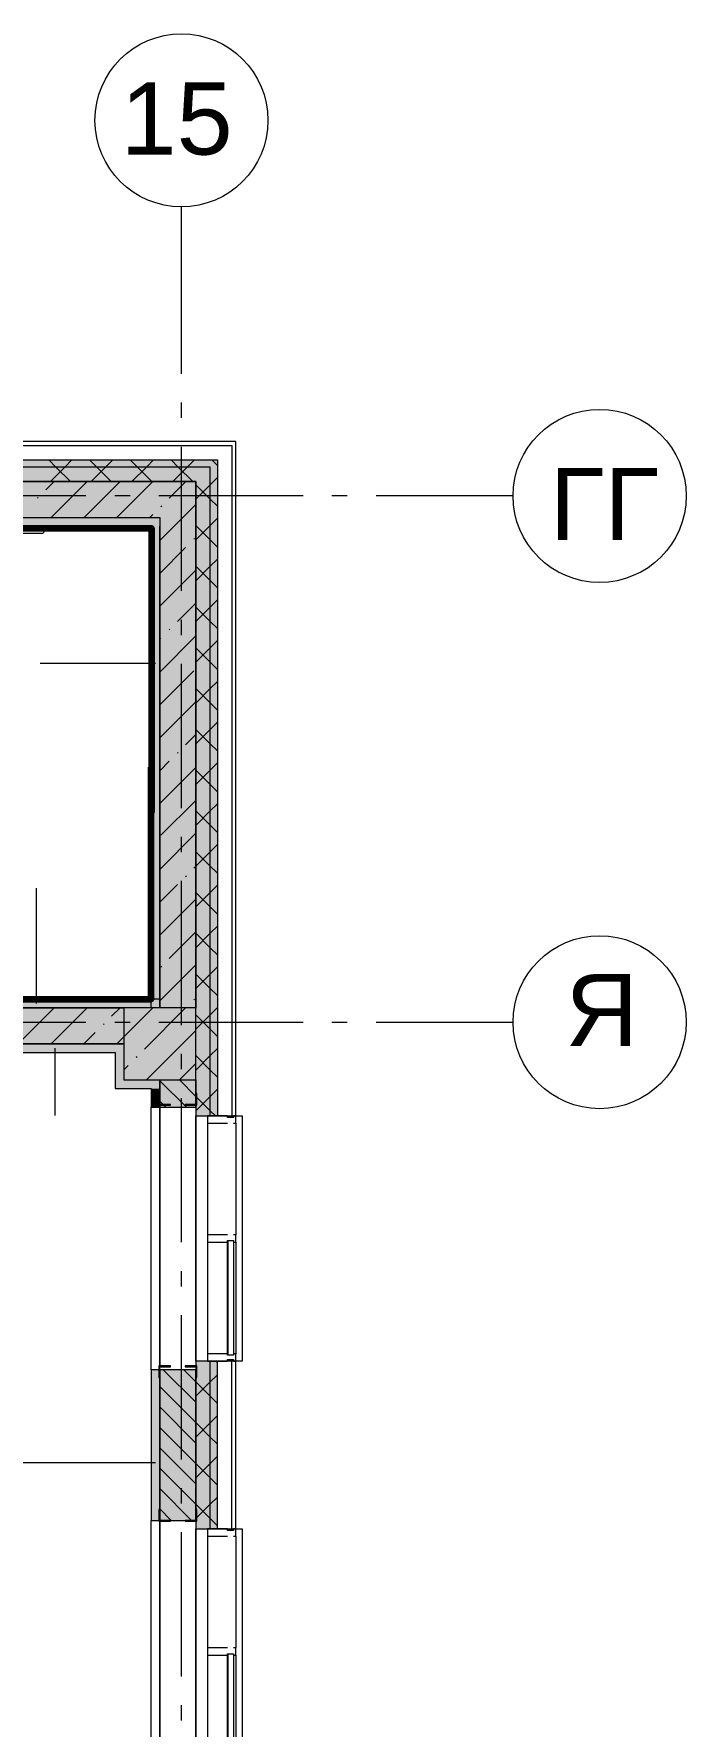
# Model space of a CAD drawing. Header units: millimetres. Extents: x -537608 to 253996, y -217170 to 186033.
# Drawn here: x -292100 to -287576, y 132439 to 144176 of the extents above; entities that cross this region are included whole.
import ezdxf

# ---------------------------------------------------------------- set-up
doc = ezdxf.new("R2010")
doc.units = ezdxf.units.MM
doc.layers.add('16) Лак 1.6м', color=160, linetype='Continuous', lineweight=90)
doc.layers.add('PDF _Геометрия', color=7, linetype='Continuous')
doc.layers.add('PDF _Текст', color=7, linetype='Continuous')
doc.layers.add('PDF _Сплошная заливка', color=7, linetype='Continuous', true_color=0xffffff)
doc.styles.add('PDF ArialMT', font='arial.ttf')

msp = doc.modelspace()

# ---------------------------------------------------------------- hatches: boundary and pattern name
at = {"layer": 'PDF _Сплошная заливка', "transparency": 33554559}
h = msp.add_hatch(color=256, dxfattribs=at)
h.paths.add_polyline_path([(-290876.1851, 141171.2584), (-290876.1851, 141221.257), (-298789.1763, 141221.257), (-298789.1763, 141171.2584), (-290976.1855, 141171.2584)], flags=0)
h.paths.add_polyline_path([(-303403.9461, 141171.2584), (-302761.1775, 141171.2584), (-302761.1775, 141221.257), (-307166.1806, 141221.257), (-307166.1806, 141171.2584), (-305073.682, 141171.2584)], flags=0)
h.paths.add_polyline_path([(-300899.3377, 141171.2584), (-299664.1797, 141171.2584), (-299664.1797, 141221.257), (-301061.1795, 141221.257), (-301061.1795, 141171.2584)], flags=0)
h.paths.add_polyline_path([(-310082.8987, 141171.2584), (-308866.1786, 141171.2584), (-308866.1786, 141221.257), (-317076.174, 141221.257), (-317076.174, 141171.2584), (-311752.6347, 141171.2584)], flags=0)
h = msp.add_hatch(color=256, dxfattribs=at)
h.paths.add_polyline_path([(-290876.1851, 102921.2636), (-290826.1849, 102921.2636), (-290826.1849, 105371.2644), (-290876.1851, 105371.2644), (-290876.1851, 103904.3215)], flags=0)
h.paths.add_polyline_path([(-290826.1849, 107071.2645), (-290826.1849, 108346.2629), (-290876.1851, 108346.2629), (-290876.1851, 107071.2645)], flags=0)
h.paths.add_polyline_path([(-290826.1849, 110046.263), (-290826.1849, 111246.2633), (-290876.1851, 111246.2633), (-290876.1851, 110046.263)], flags=0)
h.paths.add_polyline_path([(-290826.1849, 112946.2634), (-290826.1849, 114106.2618), (-290876.1851, 114106.2618), (-290876.1851, 112946.2634)], flags=0)
h.paths.add_polyline_path([(-290826.1849, 115806.2619), (-290826.1849, 117006.2623), (-290876.1851, 117006.2623), (-290876.1851, 115806.2619)], flags=0)
h.paths.add_polyline_path([(-290826.1849, 118706.2601), (-290826.1849, 120106.2612), (-290876.1851, 120106.2612), (-290876.1851, 118706.2601)], flags=0)
h.paths.add_polyline_path([(-290826.1849, 121806.2613), (-290826.1849, 123006.2594), (-290876.1851, 123006.2594), (-290876.1851, 121806.2613)], flags=0)
h.paths.add_polyline_path([(-290876.1851, 124706.2596), (-290826.1849, 124706.2596), (-290826.1849, 126271.2592), (-290876.1851, 126271.2592), (-290876.1851, 125142.7902)], flags=0)
h.paths.add_polyline_path([(-290876.1851, 127971.2598), (-290826.1849, 127974.5862), (-290826.1849, 129171.2591), (-290876.1851, 129171.2591), (-290876.1851, 127974.5862)], flags=0)
h.paths.add_polyline_path([(-290876.1851, 130871.2595), (-290826.1849, 130871.2595), (-290826.1849, 132106.259), (-290876.1851, 132106.259)], flags=0)
h.paths.add_polyline_path([(-290876.1851, 133806.2593), (-290826.1849, 133806.2593), (-290826.1849, 134971.259), (-290876.1851, 134971.259)], flags=0)
h.paths.add_polyline_path([(-290876.1851, 136671.2578), (-290826.1849, 136671.2578), (-290826.1849, 141221.257), (-290876.1851, 141221.257), (-290876.1851, 137885.8726)], flags=0)
h = msp.add_hatch(color=256, dxfattribs=at)
h.paths.add_polyline_path([(-291715.7767, 141071.257), (-290976.1855, 141071.257), (-290976.1855, 141171.2584), (-298789.1763, 141171.2584), (-298789.1763, 141071.257), (-298394.7294, 141071.257)], flags=0)
h.paths.add_polyline_path([(-299664.1797, 141071.257), (-299664.1797, 141171.2584), (-301061.1795, 141171.2584), (-301061.1795, 141071.257), (-300064.4654, 141071.257)], flags=0)
h.paths.add_polyline_path([(-302986.5141, 141071.257), (-302761.1775, 141071.6429), (-302761.1775, 141171.2584), (-307166.1806, 141171.2584), (-307166.1806, 141071.257), (-303403.9461, 141071.257)], flags=0)
h.paths.add_polyline_path([(-308866.1786, 141071.257), (-308866.1786, 141171.2584), (-316976.1736, 141171.2584), (-316976.1736, 141071.257), (-309248.0263, 141071.257)], flags=0)
h = msp.add_hatch(color=256, dxfattribs=at)
h.paths.add_polyline_path([(-290880.9044, 102821.2653), (-290876.1851, 102821.2653), (-290876.1851, 105371.2644), (-290976.1855, 105371.2644), (-290976.1855, 102821.2653)], flags=0)
h.paths.add_polyline_path([(-290876.1851, 107071.2645), (-290876.1851, 108346.2629), (-290976.1855, 108346.2629), (-290976.1855, 107071.2645), (-290880.9044, 107071.2645)], flags=0)
h.paths.add_polyline_path([(-290880.9044, 110046.263), (-290876.1851, 110046.263), (-290876.1851, 111246.2633), (-290976.1855, 111246.2633), (-290976.1855, 110046.263)], flags=0)
h.paths.add_polyline_path([(-290976.1855, 112946.2634), (-290876.1851, 112946.2634), (-290876.1851, 114106.2618), (-290976.1855, 114106.2618), (-290976.1855, 113815.6067)], flags=0)
h.paths.add_polyline_path([(-290876.1851, 115806.2619), (-290876.1851, 117006.2623), (-290976.1855, 117006.2623), (-290976.1855, 115806.2619), (-290880.9044, 115806.2619)], flags=0)
h.paths.add_polyline_path([(-290976.1855, 118706.2601), (-290876.1851, 118706.2601), (-290876.1851, 120106.2612), (-290976.1855, 120106.2612), (-290976.1855, 119479.1985)], flags=0)
h.paths.add_polyline_path([(-290976.1855, 121806.2613), (-290876.1851, 121806.2613), (-290876.1851, 123006.2594), (-290976.1855, 123006.2594), (-290976.1855, 122310.9954)], flags=0)
h.paths.add_polyline_path([(-290876.1851, 124706.2596), (-290876.1851, 126271.2592), (-290976.1855, 126271.2592), (-290976.1855, 124706.2596), (-290880.9044, 124706.2596)], flags=0)
h.paths.add_polyline_path([(-290976.1855, 127971.2598), (-290876.1851, 127974.5862), (-290876.1851, 129171.2591), (-290976.1855, 129171.2591), (-290976.1855, 127974.5862)], flags=0)
h.paths.add_polyline_path([(-290976.1855, 130871.2595), (-290876.1851, 130871.2595), (-290876.1851, 132106.259), (-290976.1855, 132106.259), (-290976.1855, 131514.331)], flags=0)
h.paths.add_polyline_path([(-290876.1851, 133806.2593), (-290876.1851, 134971.259), (-290976.1855, 134971.259), (-290976.1855, 133806.2593), (-290880.9044, 133806.2593)], flags=0)
h.paths.add_polyline_path([(-290876.1851, 136671.2578), (-290876.1851, 141171.2584), (-290976.1855, 141171.2584), (-290976.1855, 136671.2578), (-290880.9044, 136671.2578)], flags=0)
h = msp.add_hatch(color=256, dxfattribs=at)
h.paths.add_polyline_path([(-291226.1778, 140821.2576), (-290976.1855, 140821.2576), (-290976.1855, 141071.257), (-298726.1808, 141071.257), (-298726.1808, 140821.2576), (-291715.7767, 140821.2576)], flags=0)
h.paths.add_polyline_path([(-299926.1769, 140821.2576), (-299726.1761, 140821.2576), (-299726.1761, 141071.257), (-299926.1769, 141071.257)], flags=0)
at = {"layer": 'PDF _Сплошная заливка', "true_color": 0x56bc34, "transparency": 33554559}
h = msp.add_hatch(color=85, dxfattribs=at)
h.paths.add_polyline_path([(-291286.1849, 140761.2581), (-291226.1778, 140761.2581), (-291226.1778, 140821.2576), (-298726.1808, 140821.2576), (-298726.1808, 140761.2581), (-291715.7767, 140761.2581)], flags=0)
h.paths.add_polyline_path([(-299726.1761, 140761.2581), (-299726.1761, 140821.2576), (-299926.1769, 140821.2576), (-299926.1769, 140761.2581), (-299866.1784, 140761.2581)], flags=0)
at = {"layer": 'PDF _Сплошная заливка', "transparency": 33554559}
for points in [[(-291226.1778, 137421.2585), (-290976.1855, 137421.2585), (-290976.1855, 140821.2576), (-291226.1778, 140821.2576), (-291226.1778, 137481.2582)], [(-291476.1788, 137171.2589), (-291476.1788, 137421.2585), (-299926.1769, 137421.2585), (-299926.1769, 137171.2589), (-291715.7767, 137171.2589)], [(-291476.1788, 136921.2575), (-290976.1855, 136921.2575), (-290976.1855, 137421.2585), (-291476.1788, 137421.2585), (-291476.1788, 137177.9245)]]:
    msp.add_hatch(color=256, dxfattribs=at).paths.add_polyline_path(points)
at = {"layer": 'PDF _Сплошная заливка', "true_color": 0x56bc34, "transparency": 33554559}
msp.add_hatch(color=85, dxfattribs=at).paths.add_polyline_path([(-291476.1788, 137421.2585), (-291226.1778, 137421.2585), (-291226.1778, 137481.2582), (-299926.1769, 137481.2582), (-299926.1769, 137421.2585), (-291715.7767, 137421.2585)])
at = {"layer": 'PDF _Сплошная заливка', "true_color": 0xff7d7d, "transparency": 33554559}
for points in [[(-291536.1773, 137111.258), (-291476.1788, 137111.258), (-291476.1788, 137171.2589), (-292653.6807, 137171.2589), (-292653.6807, 137111.258), (-291715.7767, 137111.258)], [(-291286.1849, 136861.2584), (-291226.1778, 136861.2584), (-291226.1778, 136921.2575), (-291476.1788, 136921.2575), (-291476.1788, 136861.2584), (-291298.3448, 136861.2584)]]:
    msp.add_hatch(color=11, dxfattribs=at).paths.add_polyline_path(points)
at = {"layer": 'PDF _Сплошная заливка', "transparency": 33554559}
h = msp.add_hatch(color=256, dxfattribs=at)
h.paths.add_polyline_path([(-290976.1855, 103371.2653), (-290976.1855, 105311.2637), (-291226.1778, 105311.2637), (-291226.1778, 103371.2653)], flags=0)
h.paths.add_polyline_path([(-290976.1855, 107131.263), (-290976.1855, 107271.2631), (-291226.1778, 107271.2631), (-291226.1778, 107131.263)], flags=0)
h.paths.add_polyline_path([(-290976.1855, 107771.2629), (-290976.1855, 108286.2644), (-291226.1778, 108286.2644), (-291226.1778, 107771.2629), (-291152.9774, 107771.2629)], flags=0)
h.paths.add_polyline_path([(-290976.1855, 110106.2637), (-290976.1855, 110571.2628), (-291226.1778, 110571.2628), (-291226.1778, 110106.2637)], flags=0)
h.paths.add_polyline_path([(-290976.1855, 111071.2626), (-290976.1855, 111186.2627), (-291226.1778, 111186.2627), (-291226.1778, 111071.2626), (-291018.7709, 111071.2626)], flags=0)
h.paths.add_polyline_path([(-291226.1778, 113006.2619), (-290976.1855, 113006.2619), (-290976.1855, 114046.2633), (-291226.1778, 114046.2633), (-291226.1778, 113815.6067)], flags=0)
h.paths.add_polyline_path([(-290976.1855, 115866.2626), (-290978.657, 115871.2617), (-291226.1778, 115871.2617), (-291226.1778, 115866.2626)], flags=0)
h.paths.add_polyline_path([(-290976.1855, 116371.2615), (-290976.1855, 116946.2616), (-291226.1778, 116946.2616), (-291226.1778, 116371.2615)], flags=0)
h.paths.add_polyline_path([(-291226.1778, 118766.2608), (-290976.1855, 118766.2608), (-290976.1855, 119571.2609), (-291226.1778, 119571.2609), (-291226.1778, 119479.1985)], flags=0)
h.paths.add_polyline_path([(-291226.1778, 121866.2598), (-290976.1855, 121866.2598), (-290976.1855, 122946.261), (-291226.1778, 122946.261), (-291226.1778, 122310.9954)], flags=0)
h.paths.add_polyline_path([(-290976.1855, 124766.2602), (-290976.1855, 125571.2603), (-291226.1778, 125571.2603), (-291226.1778, 124766.2602)], flags=0)
h.paths.add_polyline_path([(-291026.1856, 126071.2601), (-290976.1855, 126071.2601), (-290976.1855, 126211.2607), (-291226.1778, 126211.2607), (-291226.1778, 126071.2601)], flags=0)
h.paths.add_polyline_path([(-291226.1778, 128031.2594), (-290976.1855, 128031.2594), (-290976.1855, 129111.2595), (-291226.1778, 129111.2595)], flags=0)
h.paths.add_polyline_path([(-291226.1778, 130931.259), (-290976.1855, 130931.259), (-290976.1855, 131571.2584), (-291226.1778, 131571.2584), (-291226.1778, 131511.2593)], flags=0)
h.paths.add_polyline_path([(-290976.1855, 133866.2589), (-290976.1855, 134911.2579), (-291226.1778, 134911.2579), (-291226.1778, 133866.2589)], flags=0)
h.paths.add_polyline_path([(-291226.1778, 136731.2582), (-290976.1855, 136731.2582), (-290976.1855, 136921.2575), (-291226.1778, 136921.2575), (-291226.1778, 136861.2584)], flags=0)

# ---------------------------------------------------------------- linework, layer by layer
at = {"layer": '16) Лак 1.6м'}
for points in [[(-296722.9764, 140747.2056), (-291282.9796, 140747.2056), (-291282.9796, 138776.0948)], [(-299866.1784, 138921.2579), (-299866.1784, 137481.2582), (-291286.1849, 137481.2582), (-291286.1849, 139091.2583)]]:
    msp.add_lwpolyline(points, dxfattribs=at)
at = {"layer": 'PDF _Геометрия', "color": 253, "lineweight": 9, "true_color": 0xaaaaaa}
for p, q in [((-291076.1773, 141818.3841), (-291076.1773, 142976.2694)), ((-291076.1773, 141512.5505), (-291076.1773, 141618.3839)), ((-291076.1773, 140312.5503), (-291076.1773, 141312.5509)), ((-291738.176, 140971.2566), (-292738.1712, 140971.2566)), ((-291432.3447, 140971.2566), (-291538.1753, 140971.2566)), ((-290232.34, 140971.2566), (-291232.3439, 140971.2566)), ((-289926.5087, 140971.2566), (-290032.3393, 140971.2566)), ((-288776.1856, 140971.2566), (-289726.5079, 140971.2566)), ((-291076.1773, 140006.7178), (-291076.1773, 140112.5505)), ((-291076.1773, 138806.7181), (-291076.1773, 139806.7171)), ((-291076.1773, 138500.8838), (-291076.1773, 138606.7178)), ((-291076.1773, 137300.8845), (-291076.1773, 138300.8846)), ((-292738.1712, 137321.2582), (-291738.176, 137321.2582)), ((-291538.1753, 137321.2582), (-291432.3447, 137321.2582)), ((-291232.3439, 137321.2582), (-290232.34, 137321.2582)), ((-290032.3393, 137321.2582), (-289926.5087, 137321.2582)), ((-289726.5079, 137321.2582), (-288776.1856, 137321.2582)), ((-291076.1773, 136995.0513), (-291076.1773, 137100.8837)), ((-291076.1773, 135795.0514), (-291076.1773, 136795.0513)), ((-290754.1816, 136671.2578), (-290754.1816, 136661.2585)), ((-290699.1778, 136671.2578), (-290656.1791, 136671.2578)), ((-290656.1791, 136671.2578), (-290656.1791, 134971.259)), ((-290754.1816, 135806.2578), (-290754.1816, 135011.2583)), ((-290756.1795, 135021.2578), (-290756.1795, 135796.259)), ((-291076.1773, 135489.2188), (-291076.1773, 135595.0512)), ((-291076.1773, 134289.2181), (-291076.1773, 135289.218)), ((-290754.1816, 134981.2585), (-290754.1816, 134971.259)), ((-290656.1791, 134971.259), (-290699.1778, 134971.259)), ((-291076.1773, 133983.3848), (-291076.1773, 134089.2188)), ((-291076.1773, 132783.3854), (-291076.1773, 133783.3848)), ((-290754.1816, 133806.2593), (-290754.1816, 133796.2584)), ((-290699.1778, 133806.2593), (-290656.1791, 133806.2593)), ((-290656.1791, 133806.2593), (-290656.1791, 132106.259)), ((-290756.1795, 132156.2592), (-290756.1795, 132931.259)), ((-290754.1816, 132941.2585), (-290754.1816, 132146.2589)), ((-291076.1773, 132477.5523), (-291076.1773, 132583.3848))]:
    msp.add_line(p, q, dxfattribs=at)
at = {"layer": 'PDF _Геометрия', "lineweight": 9}
for p, q in [((-290976.1855, 141348.2576), (-298789.1763, 141348.2576)), ((-298789.1763, 141321.2574), (-290976.1855, 141321.2574)), ((-290876.1851, 141348.2576), (-290976.1855, 141348.2576)), ((-290976.1855, 141321.2574), (-290826.1849, 141321.2574)), ((-290826.1849, 141348.2576), (-290876.1851, 141348.2576)), ((-290726.1845, 141348.2576), (-290826.1849, 141348.2576)), ((-290826.1849, 141321.2574), (-290726.1845, 141321.2574)), ((-290699.1778, 141348.2576), (-290726.1845, 141348.2576)), ((-290726.1845, 141321.2574), (-290726.1845, 136671.2578)), ((-290699.1778, 136671.2578), (-290699.1778, 141348.2576)), ((-298789.1763, 141221.257), (-290976.1855, 141221.257)), ((-291946.5475, 141171.2584), (-291996.5477, 141221.257)), ((-291885.3003, 141171.2584), (-291835.3001, 141221.257)), ((-291663.701, 141171.2584), (-291713.7013, 141221.257)), ((-291602.4538, 141171.2584), (-291552.4536, 141221.257)), ((-291380.8632, 141171.2584), (-291430.8634, 141221.257)), ((-291319.616, 141171.2584), (-291269.6158, 141221.257)), ((-291098.0168, 141171.2584), (-291148.017, 141221.257)), ((-291036.7696, 141171.2584), (-290986.7694, 141221.257)), ((-290976.1855, 141221.257), (-290876.1851, 141221.257)), ((-290876.1851, 141221.257), (-290826.1849, 141221.257)), ((-290826.1849, 141182.2648), (-290865.1706, 141221.257)), ((-290826.1849, 141221.257), (-290826.1849, 136671.2578)), ((-290976.1855, 141171.2584), (-298789.1763, 141171.2584)), ((-291985.3006, 141071.257), (-291885.3003, 141171.2584)), ((-291846.5471, 141071.257), (-291946.5475, 141171.2584)), ((-291702.4542, 141071.257), (-291602.4538, 141171.2584)), ((-291563.7007, 141071.257), (-291663.701, 141171.2584)), ((-291419.6164, 141071.257), (-291319.616, 141171.2584)), ((-291280.8629, 141071.257), (-291380.8632, 141171.2584)), ((-291136.77, 141071.257), (-291036.7696, 141171.2584)), ((-290998.0164, 141071.257), (-291098.0168, 141171.2584)), ((-290876.1851, 141171.2584), (-290976.1855, 141171.2584)), ((-290876.1851, 136671.2578), (-290876.1851, 141171.2584)), ((-290876.1851, 141049.0035), (-290826.1849, 141099.0037)), ((-298789.1763, 141071.257), (-290976.1855, 141071.257)), ((-290976.1855, 141071.257), (-298726.1808, 141071.257)), ((-292016.329, 141012.8037), (-291957.8806, 141071.257)), ((-291979.7804, 140821.2576), (-291729.7795, 141071.257)), ((-291751.6794, 140821.2576), (-291503.1079, 141069.8279)), ((-291523.5782, 140821.2576), (-291273.5772, 141071.257)), ((-291160.9606, 140955.7785), (-291045.4848, 141071.257)), ((-290976.1855, 141071.257), (-290976.1855, 137421.2585)), ((-290976.1855, 140821.2576), (-290976.1855, 141071.257)), ((-290876.1851, 140949.4224), (-290976.1855, 141049.4228)), ((-290976.1855, 140949.0031), (-290876.1851, 141049.0035)), ((-292073.3564, 140955.7785), (-292068.6113, 140960.5203)), ((-291217.988, 140898.7537), (-291213.2429, 140903.4946)), ((-291067.3846, 140821.2576), (-290976.1855, 140912.4599)), ((-290826.1849, 140899.4211), (-290876.1851, 140949.4224)), ((-298726.1808, 140821.2576), (-291226.1778, 140821.2576)), ((-298726.1808, 140821.2576), (-291226.1778, 140821.2576)), ((-291286.1849, 140761.2581), (-298726.1808, 140761.2581)), ((-296967.2265, 140751.2581), (-292047.2282, 140751.2581)), ((-291295.4857, 140821.2576), (-291275.0068, 140841.7295)), ((-291286.1849, 137421.2585), (-291286.1849, 140761.2581)), ((-291226.1778, 140662.4601), (-291067.3846, 140821.2576)), ((-291226.1778, 140821.2576), (-291226.1778, 140761.2581)), ((-291226.1778, 140761.2581), (-291226.1778, 137481.2582)), ((-291226.1778, 137421.2585), (-291226.1778, 140761.2581)), ((-290976.1855, 137421.2585), (-290976.1855, 140821.2576)), ((-290876.1851, 140666.5787), (-290976.1855, 140766.5785)), ((-290976.1855, 140666.161), (-290876.1851, 140766.1603)), ((-290876.1851, 140766.1603), (-290826.1849, 140816.1605)), ((-292047.2282, 140711.2579), (-296967.2265, 140711.2579)), ((-290989.8869, 140670.6553), (-290985.1417, 140675.3972)), ((-290826.1849, 140616.5796), (-290876.1851, 140666.5787)), ((-291226.1778, 140434.3612), (-291046.9143, 140613.6306)), ((-290876.1851, 140483.3182), (-290826.1849, 140533.3184)), ((-291226.1778, 140206.2632), (-290976.1855, 140456.2631)), ((-290876.1851, 140383.7366), (-290976.1855, 140483.737)), ((-290976.1855, 140383.3179), (-290876.1851, 140483.3182)), ((-290826.1849, 140333.7364), (-290876.1851, 140383.7366)), ((-291103.9331, 140100.409), (-290976.1855, 140228.1641)), ((-290876.1851, 140100.8939), (-290976.1855, 140200.8938)), ((-290976.1855, 140100.4763), (-290876.1851, 140200.4751)), ((-290876.1851, 140200.4751), (-290826.1849, 140250.4752)), ((-291160.9606, 140043.3853), (-291156.2241, 140048.1266)), ((-290826.1849, 140050.8943), (-290876.1851, 140100.8939)), ((-291226.1778, 139750.0664), (-290976.1855, 140000.0663)), ((-291226.1778, 139978.1643), (-291217.988, 139986.3606)), ((-290876.1851, 139818.0512), (-290976.1855, 139918.0517)), ((-290976.1855, 139817.6325), (-290876.1851, 139917.6324)), ((-290876.1851, 139917.6324), (-290826.1849, 139967.6326)), ((-291256.1814, 139809.8281), (-292056.1845, 139809.8281)), ((-290826.1849, 139768.0511), (-290876.1851, 139818.0512)), ((-291226.1778, 139521.9669), (-290989.8869, 139758.2621)), ((-290876.1851, 139634.7897), (-290826.1849, 139684.7899)), ((-290876.1851, 139535.2081), (-290976.1855, 139635.2084)), ((-290976.1855, 139534.7904), (-290876.1851, 139634.7897)), ((-291226.1778, 139293.869), (-290976.1855, 139543.8694)), ((-290826.1849, 139485.209), (-290876.1851, 139535.2081)), ((-290876.1851, 139252.366), (-290976.1855, 139352.3663)), ((-290976.1855, 139251.9477), (-290876.1851, 139351.9476)), ((-290876.1851, 139351.9476), (-290826.1849, 139401.9478)), ((-291046.9143, 139245.0411), (-290976.1855, 139315.7699)), ((-290826.1849, 139202.3657), (-290876.1851, 139252.366)), ((-291226.1778, 139065.7705), (-291160.9606, 139130.9911)), ((-291103.9331, 139188.0152), (-291099.1966, 139192.7571)), ((-290876.1851, 139069.1039), (-290826.1849, 139119.1052)), ((-291226.1778, 138837.6727), (-290976.1855, 139087.6726)), ((-290876.1851, 138969.5228), (-290976.1855, 139069.5231)), ((-290976.1855, 138969.1051), (-290876.1851, 139069.1039)), ((-291217.988, 138617.7689), (-290976.1855, 138859.5736)), ((-290826.1849, 138919.5231), (-290876.1851, 138969.5228)), ((-290876.1851, 138686.6807), (-290976.1855, 138786.6805)), ((-290976.1855, 138686.2619), (-290876.1851, 138786.2623)), ((-290876.1851, 138786.2623), (-290826.1849, 138836.2625)), ((-291226.1778, 138381.4758), (-290976.1855, 138631.4757)), ((-290826.1849, 138636.6804), (-290876.1851, 138686.6807)), ((-290876.1851, 138403.8372), (-290976.1855, 138503.8376)), ((-290976.1855, 138403.4198), (-290876.1851, 138503.4194)), ((-290876.1851, 138503.4194), (-290826.1849, 138553.4193)), ((-290989.8869, 138389.6713), (-290976.1855, 138403.3767)), ((-290826.1849, 138353.8373), (-290876.1851, 138403.8372)), ((-291226.1778, 138153.3771), (-291103.9331, 138275.6213)), ((-291046.9143, 138332.646), (-291042.1692, 138337.3873)), ((-290876.1851, 138220.577), (-290826.1849, 138270.5772)), ((-292081.2104, 137451.2576), (-292081.2104, 138251.2576)), ((-291226.1778, 137925.2787), (-290976.1855, 138175.2789)), ((-290876.1851, 138120.9956), (-290976.1855, 138220.9947)), ((-290976.1855, 138120.5766), (-290876.1851, 138220.577)), ((-290826.1849, 138070.9954), (-290876.1851, 138120.9956)), ((-291160.9606, 137762.4002), (-290976.1855, 137947.1796)), ((-290876.1851, 137838.1519), (-290976.1855, 137938.1523)), ((-290976.1855, 137837.7342), (-290876.1851, 137937.7338)), ((-290876.1851, 137937.7338), (-290826.1849, 137987.734)), ((-290826.1849, 137788.1517), (-290876.1851, 137838.1519)), ((-291226.1778, 137469.0821), (-290976.1855, 137719.0817)), ((-291217.988, 137705.3749), (-291213.2429, 137710.1171)), ((-290876.1851, 137654.8914), (-290826.1849, 137704.8916)), ((-290876.1851, 137555.3103), (-290976.1855, 137655.3091)), ((-290976.1855, 137554.891), (-290876.1851, 137654.8914)), ((-291226.1778, 137481.2582), (-299866.1784, 137481.2582)), ((-291226.1778, 137481.2582), (-291226.1778, 137421.2585)), ((-290989.8869, 137477.2771), (-290985.1417, 137482.0178)), ((-290826.1849, 137505.3101), (-290876.1851, 137555.3103)), ((-299926.1769, 137421.2585), (-291476.1788, 137421.2585)), ((-291476.1788, 137421.2585), (-299926.1769, 137421.2585)), ((-292187.4027, 137192.1539), (-291958.3026, 137421.2585)), ((-291980.2025, 137171.2589), (-291730.2014, 137421.2585)), ((-291560.1354, 137363.2279), (-291502.1003, 137421.2585)), ((-291476.1788, 137219.0814), (-291274.0079, 137421.2585)), ((-290976.1855, 137421.2585), (-291476.1788, 137421.2585)), ((-291476.1788, 137421.2585), (-291476.1788, 136921.2575)), ((-291332.0343, 137135.1286), (-291046.9143, 137420.2518)), ((-290976.1855, 136921.2575), (-290976.1855, 137421.2585)), ((-290876.1851, 137272.4671), (-290976.1855, 137372.4675)), ((-290976.1855, 137272.0495), (-290876.1851, 137372.0485)), ((-290876.1851, 137372.0485), (-290826.1849, 137422.0487)), ((-291752.1013, 137171.2589), (-291674.1816, 137249.1787)), ((-291617.1542, 137306.2026), (-291612.4177, 137310.9447)), ((-291524.0088, 137171.2589), (-291476.1788, 137219.0814)), ((-291317.8075, 136921.2575), (-290976.1855, 137262.8854)), ((-290826.1849, 137222.4669), (-290876.1851, 137272.4671)), ((-292653.6807, 137171.2589), (-291476.1788, 137171.2589)), ((-291476.1788, 137171.2589), (-292653.6807, 137171.2589)), ((-292653.6807, 137111.258), (-291536.1773, 137111.258)), ((-291955.2368, 137141.2583), (-291955.2368, 136675.1084)), ((-291536.1773, 137111.258), (-291536.1773, 136861.2584)), ((-290876.1851, 137089.2061), (-290826.1849, 137139.2068)), ((-291476.1788, 136990.9835), (-291446.0805, 137021.0807)), ((-291389.0617, 137078.1047), (-291384.3165, 137082.8468)), ((-291089.7064, 136921.2575), (-290976.1855, 137034.7859)), ((-290876.1851, 136989.6247), (-290976.1855, 137089.6243)), ((-290976.1855, 136989.2057), (-290876.1851, 137089.2061)), ((-290826.1849, 136939.6246), (-290876.1851, 136989.6247)), ((-291536.1773, 136861.2584), (-291476.1788, 136861.2584)), ((-291476.1788, 136921.2575), (-290976.1855, 136921.2575)), ((-291476.1788, 136861.2584), (-291286.1849, 136861.2584)), ((-291286.1849, 136861.2584), (-291286.1849, 136731.2582)), ((-291226.1778, 136861.2584), (-291226.1778, 136921.2575)), ((-291226.1778, 136921.2575), (-291226.1778, 136861.2584)), ((-291042.0831, 136731.2582), (-291226.1778, 136915.3611)), ((-291226.1778, 136731.2582), (-291226.1778, 136861.2584)), ((-291226.1778, 136861.2584), (-291226.1778, 136731.2582)), ((-290976.1855, 136806.7819), (-291090.6537, 136921.2575)), ((-290976.1855, 136731.2582), (-290976.1855, 136921.2575)), ((-290976.1855, 136921.2575), (-290976.1855, 136671.2578)), ((-291183.4977, 136731.2582), (-291226.1778, 136773.9383)), ((-290876.1851, 136706.7815), (-290976.1855, 136806.7819)), ((-290976.1855, 136706.3642), (-290876.1851, 136806.3629)), ((-290876.1851, 136806.3629), (-290826.1849, 136856.3631)), ((-291286.1849, 136731.2582), (-291226.1778, 136731.2582)), ((-291286.1849, 134911.2579), (-291286.1849, 136731.2582)), ((-291226.1778, 136731.2582), (-291226.1778, 134937.2584)), ((-291226.1778, 134937.2584), (-291226.1778, 136731.2582)), ((-291226.1778, 136731.2582), (-290976.1855, 136731.2582)), ((-290976.1855, 136671.2578), (-290976.1855, 134971.259)), ((-290976.1855, 134971.259), (-290976.1855, 136671.2578)), ((-290976.1855, 136671.2578), (-290876.1851, 136671.2578)), ((-290756.1795, 136671.2578), (-290896.1817, 136671.2578)), ((-290896.1817, 136671.2578), (-290896.1817, 136621.2585)), ((-290840.6614, 136671.2578), (-290876.1851, 136706.7815)), ((-290876.1851, 136671.2578), (-290826.1849, 136671.2578)), ((-290826.1849, 136671.2578), (-290726.1845, 136671.2578)), ((-290756.1795, 136661.2585), (-290756.1795, 136671.2578)), ((-290716.1776, 136661.2585), (-290756.1795, 136661.2585)), ((-290726.1845, 136671.2578), (-290699.1778, 136671.2578)), ((-290699.1778, 136671.2578), (-290716.1776, 136671.2578)), ((-290716.1776, 136671.2578), (-290716.1776, 136661.2585)), ((-290699.1778, 136621.2585), (-290699.1778, 136671.2578)), ((-290896.1817, 136621.2585), (-290756.1795, 136621.2585)), ((-290896.1817, 136621.2585), (-290896.1817, 135846.2578)), ((-290716.1776, 136621.2585), (-290699.1778, 136621.2585)), ((-290699.1778, 136621.2585), (-290699.1778, 135846.2578)), ((-290756.1795, 135846.2578), (-290896.1817, 135846.2578)), ((-290896.1817, 135846.2578), (-290896.1817, 135796.259)), ((-290756.1795, 135796.259), (-290756.1795, 135806.2578)), ((-290756.1795, 135806.2578), (-290716.1776, 135806.2578)), ((-290699.1778, 135846.2578), (-290716.1776, 135846.2578)), ((-290716.1776, 135806.2578), (-290716.1776, 135796.259)), ((-290699.1778, 135796.259), (-290699.1778, 135846.2578)), ((-290896.1817, 135796.259), (-290896.1817, 135021.2578)), ((-290896.1817, 135796.259), (-290756.1795, 135796.259)), ((-290716.1776, 135796.259), (-290716.1776, 135021.2578)), ((-290716.1776, 135796.259), (-290699.1778, 135796.259)), ((-290699.1778, 135796.259), (-290699.1778, 135021.2578)), ((-290756.1795, 135021.2578), (-290896.1817, 135021.2578)), ((-290896.1817, 135021.2578), (-290896.1817, 134971.259)), ((-290756.1795, 135011.2583), (-290756.1795, 135021.2578)), ((-290716.1776, 135011.2583), (-290756.1795, 135011.2583)), ((-290699.1778, 135021.2578), (-290716.1776, 135021.2578)), ((-290716.1776, 135021.2578), (-290716.1776, 135011.2583)), ((-290699.1778, 134971.259), (-290699.1778, 135021.2578)), ((-291226.1778, 134911.2579), (-291286.1849, 134911.2579)), ((-291286.1849, 134911.2579), (-291286.1849, 133866.2589)), ((-290976.1855, 134911.2579), (-291226.1778, 134911.2579)), ((-291226.1778, 134911.2579), (-291226.1778, 133866.2589)), ((-291226.1778, 133866.2589), (-291226.1778, 134911.2579)), ((-290976.1855, 134685.4621), (-291201.9787, 134911.2579)), ((-290976.1855, 134826.8826), (-291060.5554, 134911.2579)), ((-290976.1855, 134971.259), (-290976.1855, 133806.2593)), ((-290876.1851, 134971.259), (-290976.1855, 134971.259)), ((-290976.1855, 133866.2589), (-290976.1855, 134911.2579)), ((-290896.1817, 134971.259), (-290756.1795, 134971.259)), ((-290826.1849, 134971.259), (-290876.1851, 134971.259)), ((-290876.1851, 133806.2593), (-290876.1851, 134971.259)), ((-290876.1851, 134826.4649), (-290826.1849, 134876.4644)), ((-290826.1849, 134959.7251), (-290837.7162, 134971.259)), ((-290726.1845, 134971.259), (-290826.1849, 134971.259)), ((-290826.1849, 133806.2593), (-290826.1849, 134971.259)), ((-290756.1795, 134971.259), (-290756.1795, 134981.2585)), ((-290756.1795, 134981.2585), (-290716.1776, 134981.2585)), ((-290699.1778, 134971.259), (-290726.1845, 134971.259)), ((-290726.1845, 133806.2593), (-290726.1845, 134971.259)), ((-290716.1776, 134981.2585), (-290716.1776, 134971.259)), ((-290716.1776, 134971.259), (-290699.1778, 134971.259)), ((-290699.1778, 133806.2593), (-290699.1778, 134971.259)), ((-290976.1855, 134544.0409), (-291226.1778, 134794.0404)), ((-290876.1851, 134726.8836), (-290976.1855, 134826.8826)), ((-290976.1855, 134726.4646), (-290876.1851, 134826.4649)), ((-290976.1855, 134402.6183), (-291226.1778, 134652.6199)), ((-290826.1849, 134676.8834), (-290876.1851, 134726.8836)), ((-290876.1851, 134444.0405), (-290976.1855, 134544.0409)), ((-290976.1855, 134443.6215), (-290876.1851, 134543.6218)), ((-290876.1851, 134543.6218), (-290826.1849, 134593.622)), ((-290976.1855, 134261.1978), (-291226.1778, 134511.1973)), ((-290826.1849, 134394.0404), (-290876.1851, 134444.0405)), ((-290976.1855, 134119.7766), (-291226.1778, 134369.7761)), ((-290876.1851, 134260.7802), (-290826.1849, 134310.7789)), ((-291256.1814, 134265.5845), (-292256.1852, 134265.5845)), ((-290976.1855, 133978.3554), (-291226.1778, 134228.3556)), ((-290876.1851, 134161.1982), (-290976.1855, 134261.1978)), ((-290976.1855, 134160.7791), (-290876.1851, 134260.7802)), ((-290826.1849, 134111.198), (-290876.1851, 134161.1982)), ((-291005.5087, 133866.2589), (-291226.1778, 134086.9344)), ((-291146.9319, 133866.2589), (-291226.1778, 133945.5118)), ((-290876.1851, 133878.3551), (-290976.1855, 133978.3554)), ((-290976.1855, 133877.936), (-290876.1851, 133977.9364)), ((-290876.1851, 133977.9364), (-290826.1849, 134027.9365)), ((-291286.1849, 133866.2589), (-291226.1778, 133866.2589)), ((-291286.1849, 132131.2591), (-291286.1849, 133866.2589)), ((-291226.1778, 133866.2589), (-290976.1855, 133866.2589)), ((-291226.1778, 132071.2587), (-291226.1778, 133860.2581)), ((-291226.1778, 133860.2581), (-291226.1778, 132071.2587)), ((-290826.1849, 133828.3549), (-290876.1851, 133878.3551)), ((-290976.1855, 133806.2593), (-290876.1851, 133806.2593)), ((-290976.1855, 133806.2593), (-290976.1855, 132106.259)), ((-290976.1855, 132106.259), (-290976.1855, 133806.2593)), ((-290756.1795, 133806.2593), (-290896.1817, 133806.2593)), ((-290896.1817, 133806.2593), (-290896.1817, 133756.2591)), ((-290896.1817, 133756.2591), (-290756.1795, 133756.2591)), ((-290896.1817, 133756.2591), (-290896.1817, 132981.2592)), ((-290876.1851, 133806.2593), (-290826.1849, 133806.2593)), ((-290826.1849, 133806.2593), (-290726.1845, 133806.2593)), ((-290756.1795, 133796.2584), (-290756.1795, 133806.2593)), ((-290716.1776, 133796.2584), (-290756.1795, 133796.2584)), ((-290726.1845, 133806.2593), (-290699.1778, 133806.2593)), ((-290699.1778, 133806.2593), (-290716.1776, 133806.2593)), ((-290716.1776, 133806.2593), (-290716.1776, 133796.2584)), ((-290716.1776, 133756.2591), (-290699.1778, 133756.2591)), ((-290699.1778, 133756.2591), (-290699.1778, 133806.2593)), ((-290699.1778, 133756.2591), (-290699.1778, 132981.2592)), ((-290756.1795, 132981.2592), (-290896.1817, 132981.2592)), ((-290896.1817, 132981.2592), (-290896.1817, 132931.259)), ((-290896.1817, 132931.259), (-290896.1817, 132156.2592)), ((-290896.1817, 132931.259), (-290756.1795, 132931.259)), ((-290756.1795, 132931.259), (-290756.1795, 132941.2585)), ((-290756.1795, 132941.2585), (-290716.1776, 132941.2585)), ((-290699.1778, 132981.2592), (-290716.1776, 132981.2592)), ((-290716.1776, 132941.2585), (-290716.1776, 132931.259)), ((-290716.1776, 132931.259), (-290716.1776, 132156.2592)), ((-290716.1776, 132931.259), (-290699.1778, 132931.259)), ((-290699.1778, 132931.259), (-290699.1778, 132981.2592)), ((-290699.1778, 132931.259), (-290699.1778, 132156.2592))]:
    msp.add_line(p, q, dxfattribs=at)
at = {"layer": 'PDF _Геометрия', "color": 253, "lineweight": 20, "true_color": 0xaaaaaa}
for p, q in [((-291226.1778, 136826.2589), (-291232.1802, 136826.2589)), ((-291232.1802, 136826.2589), (-291232.1802, 136745.2578)), ((-291232.1802, 136745.2578), (-291151.1775, 136745.2578)), ((-291226.1778, 136751.2586), (-291226.1778, 136826.2589)), ((-291151.1775, 136751.2586), (-291226.1778, 136751.2586)), ((-291151.1775, 136745.2578), (-291151.1775, 136751.2586)), ((-291051.1771, 136751.2586), (-291051.1771, 136745.2578)), ((-290976.1855, 136751.2586), (-291051.1771, 136751.2586)), ((-291051.1771, 136745.2578), (-290970.183, 136745.2578)), ((-290970.183, 136826.2589), (-290976.1855, 136826.2589)), ((-290976.1855, 136826.2589), (-290976.1855, 136751.2586)), ((-290970.183, 136745.2578), (-290970.183, 136826.2589)), ((-291151.1775, 134937.2584), (-291232.1802, 134937.2584)), ((-291232.1802, 134937.2584), (-291232.1802, 134856.2587)), ((-291226.1778, 134856.2587), (-291226.1778, 134931.2583)), ((-291226.1778, 134931.2583), (-291151.1775, 134931.2583)), ((-291151.1775, 134931.2583), (-291151.1775, 134937.2584)), ((-290970.183, 134937.2584), (-291051.1771, 134937.2584)), ((-291051.1771, 134937.2584), (-291051.1771, 134931.2583)), ((-291051.1771, 134931.2583), (-290976.1855, 134931.2583)), ((-290976.1855, 134931.2583), (-290976.1855, 134856.2587)), ((-290970.183, 134856.2587), (-290970.183, 134937.2584)), ((-291232.1802, 134856.2587), (-291226.1778, 134856.2587)), ((-290976.1855, 134856.2587), (-290970.183, 134856.2587)), ((-291226.1778, 133941.2592), (-291232.1802, 133941.2592)), ((-291232.1802, 133941.2592), (-291232.1802, 133860.2581)), ((-291226.1778, 133866.2589), (-291226.1778, 133941.2592)), ((-290970.183, 133941.2592), (-290976.1855, 133941.2592)), ((-290976.1855, 133941.2592), (-290976.1855, 133866.2589)), ((-290970.183, 133860.2581), (-290970.183, 133941.2592)), ((-291232.1802, 133860.2581), (-291151.1775, 133860.2581)), ((-291151.1775, 133866.2589), (-291226.1778, 133866.2589)), ((-291151.1775, 133860.2581), (-291151.1775, 133866.2589)), ((-291051.1771, 133866.2589), (-291051.1771, 133860.2581)), ((-290976.1855, 133866.2589), (-291051.1771, 133866.2589)), ((-291051.1771, 133860.2581), (-290970.183, 133860.2581))]:
    msp.add_line(p, q, dxfattribs=at)
at = {"layer": 'PDF _Геометрия', "lineweight": 20}
for centre, radius in [((-291076.1829, 143576.2699), 599.9993), ((-288176.1827, 140971.2583), 599.999), ((-288176.1839, 137321.2574), 599.9993)]:
    msp.add_circle(centre, radius, dxfattribs=at)
at = {"layer": 'PDF _Геометрия', "lineweight": 9}
msp.add_arc((-292047.2317, 140731.258), 20.0001, 270.01000501, 89.98999499, dxfattribs=at)
at = {"layer": 'PDF _Сплошная заливка', "color": 85, "lineweight": 35, "true_color": 0x56bc34, "transparency": 33554559}
msp.add_solid([(-291226.1778, 137421.2585), (-291226.1778, 140761.2581), (-291286.1849, 137421.2585), (-291286.1849, 140761.2581)], dxfattribs=at)
at = {"layer": 'PDF _Сплошная заливка', "color": 11, "lineweight": 35, "true_color": 0xff7d7d, "transparency": 33554559}
for points in [[(-291476.1788, 136861.2584), (-291476.1788, 137111.258), (-291536.1773, 136861.2584), (-291536.1773, 137111.258)], [(-291286.1849, 136731.2582), (-291226.1778, 136731.2582), (-291286.1849, 136861.2584), (-291226.1778, 136861.2584)], [(-291226.1778, 133866.2589), (-291226.1778, 134911.2579), (-291286.1849, 133866.2589), (-291286.1849, 134911.2579)]]:
    msp.add_solid(points, dxfattribs=at)

# ---------------------------------------------------------------- texts
at = {"layer": 'PDF _Текст', "char_height": 500, "attachment_point": 4, "style": 'PDF ArialMT'}
for s, insert in [('15', (-291497.7342, 143585.3458)), ('ГГ', (-288522.0252, 140914.9353)), ('Я', (-288413.5421, 137406.0485))]:
    msp.add_mtext(s, dxfattribs=dict(at, insert=insert))

doc.saveas('drawing.dxf')
